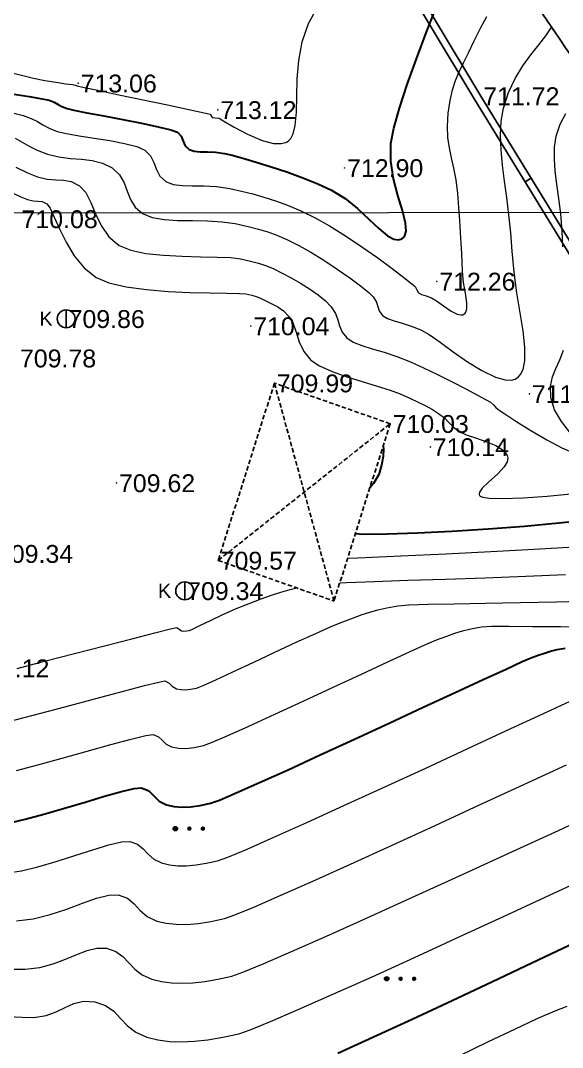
# Model space of a CAD drawing. Header units: feet. Extents: x 3381 to 1374491, y 675186 to 8751562.
# Drawn here: x 686527.8 to 686558.1, y 4375761.9 to 4375819.4 of the extents above; entities that cross this region are included whole.
import ezdxf
from ezdxf.enums import TextEntityAlignment as Align

# ---------------------------------------------------------------- set-up
doc = ezdxf.new("R2010")
doc.units = ezdxf.units.FT
doc.header["$MEASUREMENT"] = 0
doc.header["$PDMODE"] = 34
doc.header["$PDSIZE"] = 0.01
doc.linetypes.add('DASHED2', pattern=[0.375, 0.25, -0.125])
doc.layers.get('0').update_dxf_attribs({"linetype": 'CONTINUOUS'})
for name, color, linetype in [('0_Point_Height', 2, 'CONTINUOUS'), ('0_Point_Point', 7, 'CONTINUOUS'), ('col bitkisi', 7, 'CONTINUOUS'), ('Lep-Stolb', 7, 'CONTINUOUS'), ('polygon', 5, 'CONTINUOUS')]:
    doc.layers.add(name, color=color, linetype=linetype)
for name, color, linetype, lineweight in [('ANA HORIZONTAL', 24, 'CONTINUOUS', 30), ('HORIZANTAL', 24, 'CONTINUOUS', 13), ('km setka', 170, 'CONTINUOUS', 15)]:
    doc.layers.add(name, color=color, linetype=linetype, lineweight=lineweight)
doc.styles.get("Standard").update_dxf_attribs({"font": 'arial.ttf', "height": 2.5})

msp = doc.modelspace()

# ---------------------------------------------------------------- hatches: boundary and pattern name
at = {"layer": 'col bitkisi', "ltscale": 1.5}
h = msp.add_hatch(color=256, dxfattribs=at)
edge = h.paths.add_edge_path()
edge.add_arc((686536.44, 4375774.151), 0.125, 0, 360)
h = msp.add_hatch(color=256, dxfattribs=at)
edge = h.paths.add_edge_path()
edge.add_arc((686537.222, 4375774.151), 0.125, 0, 360)
h = msp.add_hatch(color=256, dxfattribs=at)
edge = h.paths.add_edge_path()
edge.add_arc((686537.981, 4375774.151), 0.125, 0, 360)
h = msp.add_hatch(color=256, dxfattribs=at)
edge = h.paths.add_edge_path()
edge.add_arc((686548.283, 4375765.74), 0.125, 0, 360)
h = msp.add_hatch(color=256, dxfattribs=at)
edge = h.paths.add_edge_path()
edge.add_arc((686549.066, 4375765.74), 0.125, 0, 360)
h = msp.add_hatch(color=256, dxfattribs=at)
edge = h.paths.add_edge_path()
edge.add_arc((686549.824, 4375765.74), 0.125, 0, 360)

# ---------------------------------------------------------------- linework, layer by layer
at = {"linetype": 'Continuous'}
msp.add_line((686556.382, 4375810.608, 712.257), (686556.049, 4375810.386, 712.257), dxfattribs=at)
at = {"linetype": 'DASHED2'}
for p, q in [((686541.992, 4375799.112, 709.991), (686538.843, 4375789.179, 709.572)), ((686548.482, 4375796.839, 710.032), (686541.992, 4375799.112, 709.991)), ((686545.333, 4375786.906, 709.613), (686541.992, 4375799.112, 709.991)), ((686538.843, 4375789.179, 709.572), (686548.482, 4375796.839, 710.032)), ((686548.482, 4375796.839, 710.032), (686545.333, 4375786.906, 709.613)), ((686538.843, 4375789.179, 709.572), (686545.333, 4375786.906, 709.613))]:
    msp.add_line(p, q, dxfattribs=at)
at = {"linetype": 'Continuous', "elevation": 697.485}
for points in [[(686603.7, 4375735.052), (686595.063, 4375745.485), (686586.178, 4375759.893), (686574.367, 4375779.922), (686564.347, 4375796.861), (686553.221, 4375814.996), (686540.875, 4375835.544)], [(686603.979, 4375735.341), (686595.388, 4375745.718), (686586.52, 4375760.099), (686574.711, 4375780.125), (686564.689, 4375797.067), (686553.562, 4375815.203), (686541.217, 4375835.75)]]:
    msp.add_lwpolyline(points, dxfattribs=at)
at = {"linetype": 'Continuous'}
for points, knots in [([(686532.216, 4375862.55), (686534.037, 4375859.08), (686540.343, 4375847.062), (686550.24, 4375829.08), (686564.234, 4375809.816), (686575.006, 4375789.618), (686585.969, 4375771.733), (686595.096, 4375754.329), (686608.511, 4375735.808), (686625.111, 4375721.519), (686636.646, 4375706.682), (686644.576, 4375696.2), (686655.894, 4375684.281), (686664.143, 4375673.589), (686668.587, 4375667.829)], [0, 0, 0, 0, 11.75951, 40.72321, 61.46233, 83.054979, 109.290717, 124.392744, 141.962718, 177.533008, 189.558821, 198.276488, 216.955448, 238.768866, 238.768866, 238.768866, 238.768866]), ([(686536.973, 4375842.02), (686533.033, 4375838.257), (686532.504, 4375838.206), (686530.916, 4375838.047), (686529.852, 4375837.93), (686526.901, 4375837.523), (686525.023, 4375837.169), (686522.245, 4375836.291), (686521.294, 4375835.92), (686519.803, 4375835.183), (686519.244, 4375834.866), (686518.083, 4375834.111), (686517.495, 4375833.664), (686516.38, 4375832.715), (686515.851, 4375832.211), (686514.608, 4375830.94), (686513.918, 4375830.153), (686512.808, 4375828.835), (686512.374, 4375828.305), (686511.517, 4375827.259), (686511.092, 4375826.738), (686509.826, 4375825.183), (686508.993, 4375824.155), (686506.514, 4375821.087), (686504.887, 4375819.064), (686501.978, 4375815.469), (686500.701, 4375813.898), (686498.666, 4375811.42), (686497.924, 4375810.522), (686496.491, 4375808.801), (686495.802, 4375807.978), (686494.574, 4375806.524), (686494.04, 4375805.895), (686492.671, 4375804.294), (686491.797, 4375803.289), (686490.366, 4375801.347), (686489.779, 4375800.437), (686489.013, 4375798.784), (686488.765, 4375798.08), (686488.531, 4375796.958), (686488.477, 4375796.565), (686488.429, 4375795.771), (686488.434, 4375795.375), (686488.553, 4375793.775), (686488.869, 4375792.602), (686489.581, 4375790.758), (686489.917, 4375790.051), (686490.643, 4375788.715), (686491.034, 4375788.083), (686492.322, 4375786.161), (686493.27, 4375784.967), (686494.734, 4375783.033), (686495.285, 4375782.282), (686496.286, 4375780.751), (686496.733, 4375779.974), (686497.403, 4375778.504), (686497.645, 4375777.817), (686497.99, 4375776.381), (686498.095, 4375775.64), (686498.173, 4375774.043), (686498.126, 4375773.189), (686497.862, 4375771.509), (686497.646, 4375770.678), (686496.85, 4375768.444), (686496.118, 4375767.091), (686494.646, 4375764.944), (686493.992, 4375764.116), (686492.601, 4375762.508), (686491.862, 4375761.725), (686490.36, 4375760.173), (686489.599, 4375759.404), (686488.276, 4375758.019), (686487.712, 4375757.412), (686486.617, 4375756.159), (686486.089, 4375755.52), (686484.549, 4375753.573), (686483.584, 4375752.236), (686481.885, 4375749.772), (686481.137, 4375748.651), (686479.667, 4375746.382), (686478.949, 4375745.236), (686476.848, 4375741.761), (686475.521, 4375739.398), (686473.126, 4375734.709), (686472.046, 4375732.388), (686470.383, 4375728.364), (686469.746, 4375726.68), (686468.588, 4375723.274), (686468.066, 4375721.557), (686467.052, 4375717.929), (686466.57, 4375716.016), (686465.787, 4375712.724), (686465.471, 4375711.346), (686464.858, 4375708.582), (686464.563, 4375707.194), (686464.138, 4375705.021), (686463.993, 4375704.246), (686463.754, 4375702.846), (686463.659, 4375702.227), (686463.419, 4375700.263), (686463.343, 4375698.919), (686463.346, 4375695.903), (686463.467, 4375694.231), (686463.907, 4375690.939), (686464.223, 4375689.32), (686464.863, 4375686.604), (686465.157, 4375685.496), (686465.722, 4375683.498), (686465.988, 4375682.605), (686466.481, 4375680.991), (686466.707, 4375680.261), (686467.202, 4375678.787), (686467.472, 4375678.047), (686467.927, 4375676.956), (686468.084, 4375676.603), (686468.587, 4375675.549), (686468.948, 4375674.888), (686469.629, 4375673.618), (686469.949, 4375673.009), (686470.347, 4375672.107), (686470.468, 4375671.803), (686470.655, 4375671.249), (686470.726, 4375671.002), (686470.849, 4375670.478), (686470.901, 4375670.205), (686471.035, 4375669.369), (686471.097, 4375668.778), (686468.912, 4375664.364)], [0, 0, 0, 0, 1.504182, 1.504182, 4.512547, 4.512547, 9.897023, 9.897023, 12.795834, 12.795834, 14.604059, 14.604059, 16.662244, 16.662244, 18.72043, 18.72043, 21.69221, 21.69221, 23.690537, 23.690537, 25.688865, 25.688865, 29.68552, 29.68552, 37.678831, 37.678831, 43.858623, 43.858623, 47.338723, 47.338723, 50.479181, 50.479181, 52.843093, 52.843093, 56.452422, 56.452422, 59.343353, 59.343353, 61.301717, 61.301717, 62.310714, 62.310714, 63.319712, 63.319712, 66.426739, 66.426739, 68.50177, 68.50177, 70.576802, 70.576802, 75.092259, 75.092259, 77.984383, 77.984383, 80.876507, 80.876507, 83.368148, 83.368148, 85.859789, 85.859789, 88.693846, 88.693846, 91.527902, 91.527902, 96.504404, 96.504404, 99.813748, 99.813748, 103.123092, 103.123092, 106.359907, 106.359907, 108.778682, 108.778682, 111.197456, 111.197456, 116.035005, 116.035005, 120.025858, 120.025858, 124.016711, 124.016711, 131.998417, 131.998417, 139.538843, 139.538843, 144.840516, 144.840516, 150.142189, 150.142189, 155.992549, 155.992549, 160.212599, 160.212599, 164.43265, 164.43265, 166.77754, 166.77754, 168.584028, 168.584028, 172.423705, 172.423705, 177.221179, 177.221179, 182.018653, 182.018653, 185.384546, 185.384546, 188.140377, 188.140377, 190.397291, 190.397291, 192.654204, 192.654204, 193.73589, 193.73589, 195.899262, 195.899262, 198.062634, 198.062634, 199.190084, 199.190084, 200.13488, 200.13488, 201.079676, 201.079676, 202.923933, 202.923933, 202.923933, 202.923933]), ([(686540.876, 4375835.55), (686533.314, 4375835.27), (686532.784, 4375835.219), (686531.207, 4375835.061), (686530.17, 4375834.946), (686527.369, 4375834.558), (686525.661, 4375834.227), (686523.244, 4375833.459), (686522.436, 4375833.14), (686521.186, 4375832.518), (686520.718, 4375832.25), (686519.569, 4375831.492), (686518.898, 4375830.946), (686517.588, 4375829.722), (686516.951, 4375829.046), (686515.687, 4375827.611), (686515.061, 4375826.851), (686512.914, 4375824.23), (686511.435, 4375822.404), (686508.507, 4375818.779), (686507.058, 4375816.979), (686502.671, 4375811.556), (686499.694, 4375807.914), (686495.975, 4375803.541), (686495.491, 4375802.979), (686494.549, 4375801.869), (686494.093, 4375801.319), (686493.106, 4375800.03), (686492.609, 4375799.295), (686491.922, 4375797.976), (686491.695, 4375797.39), (686491.507, 4375796.55), (686491.468, 4375796.29), (686491.432, 4375795.761), (686491.434, 4375795.485), (686491.518, 4375794.375), (686491.748, 4375793.473), (686492.299, 4375792.047), (686492.544, 4375791.518), (686493.082, 4375790.498), (686493.376, 4375790.003), (686494.459, 4375788.323), (686495.352, 4375787.177), (686496.87, 4375785.185), (686497.483, 4375784.37), (686498.653, 4375782.634), (686499.208, 4375781.716), (686499.955, 4375780.162), (686500.201, 4375779.567), (686500.611, 4375778.332), (686500.772, 4375777.701), (686501.129, 4375775.787), (686501.199, 4375774.481), (686501.028, 4375772.08), (686500.827, 4375770.986), (686500.225, 4375768.875), (686499.824, 4375767.856), (686498.87, 4375765.917), (686498.318, 4375764.996), (686496.938, 4375762.981), (686496.074, 4375761.916), (686494.29, 4375759.91), (686493.369, 4375758.965), (686491.703, 4375757.258), (686490.953, 4375756.492), (686489.777, 4375755.217), (686489.332, 4375754.713), (686488.46, 4375753.678), (686488.034, 4375753.149), (686486.779, 4375751.533), (686485.975, 4375750.416), (686484.448, 4375748.207), (686483.721, 4375747.12), (686482.3, 4375744.931), (686481.605, 4375743.826), (686479.576, 4375740.483), (686478.296, 4375738.215), (686475.919, 4375733.599), (686474.822, 4375731.252), (686473.168, 4375727.249), (686472.552, 4375725.615), (686471.429, 4375722.307), (686470.92, 4375720.63), (686469.923, 4375717.048), (686469.443, 4375715.138), (686468.672, 4375711.885), (686468.366, 4375710.545), (686467.774, 4375707.872), (686467.491, 4375706.537), (686467.076, 4375704.411), (686466.927, 4375703.616), (686466.694, 4375702.228), (686466.605, 4375701.631), (686466.467, 4375700.437), (686466.418, 4375699.837), (686466.323, 4375698.028), (686466.332, 4375696.813), (686466.521, 4375693.68), (686466.802, 4375691.771), (686467.592, 4375687.964), (686468.099, 4375686.065), (686468.845, 4375683.524), (686469.039, 4375682.883), (686469.432, 4375681.605), (686469.629, 4375680.976), (686470.024, 4375679.814), (686470.219, 4375679.277), (686470.571, 4375678.404), (686470.719, 4375678.059), (686471.001, 4375677.452), (686471.132, 4375677.186), (686471.412, 4375676.642), (686471.559, 4375676.367), (686472.01, 4375675.526), (686472.325, 4375674.947), (686472.85, 4375673.875), (686473.067, 4375673.395), (686473.387, 4375672.552), (686473.504, 4375672.199), (686473.701, 4375671.48), (686473.779, 4375671.123), (686473.974, 4375670.064), (686474.05, 4375669.376), (686474.129, 4375668.634), (686474.137, 4375668.553), (686475.871, 4375664.241)], [0, 0, 0, 0, 1.519576, 1.519576, 4.558728, 4.558728, 9.930594, 9.930594, 12.837598, 12.837598, 14.698947, 14.698947, 17.596272, 17.596272, 20.493598, 20.493598, 23.430765, 23.430765, 30.540606, 30.540606, 37.650448, 37.650448, 51.870131, 51.870131, 53.943342, 53.943342, 56.016553, 56.016553, 58.839775, 58.839775, 61.186701, 61.186701, 62.257023, 62.257023, 63.327345, 63.327345, 66.426341, 66.426341, 68.26825, 68.26825, 70.110159, 70.110159, 74.62153, 74.62153, 77.595, 77.595, 80.568471, 80.568471, 82.304355, 82.304355, 84.04024, 84.04024, 87.512009, 87.512009, 90.504027, 90.504027, 93.496045, 93.496045, 96.488063, 96.488063, 100.372173, 100.372173, 104.256283, 104.256283, 107.517701, 107.517701, 109.618427, 109.618427, 111.719153, 111.719153, 115.920605, 115.920605, 119.858792, 119.858792, 123.796978, 123.796978, 131.673352, 131.673352, 139.553481, 139.553481, 144.894421, 144.894421, 150.235361, 150.235361, 156.190392, 156.190392, 160.321983, 160.321983, 164.453574, 164.453574, 166.899961, 166.899961, 168.797126, 168.797126, 170.694291, 170.694291, 174.488621, 174.488621, 180.488906, 180.488906, 186.48919, 186.48919, 188.508696, 188.508696, 190.528201, 190.528201, 192.322947, 192.322947, 193.52533, 193.52533, 194.478712, 194.478712, 195.432094, 195.432094, 197.338858, 197.338858, 198.784376, 198.784376, 199.759029, 199.759029, 200.733681, 200.733681, 202.682985, 202.682985, 202.923933, 202.923933, 202.923933, 202.923933])]:
    msp.add_open_spline(points, degree=3, knots=knots, dxfattribs=at)
at = {"layer": '0_Point_Point'}
for p in [(686530.99, 4375815.916, 713.057), (686553.562, 4375815.203, 711.716), (686538.82, 4375814.425, 713.12), (686545.93, 4375811.174, 712.901), (686551.099, 4375804.814, 712.257), (686530.317, 4375802.719, 709.857), (686540.669, 4375802.313, 710.042), (686541.992, 4375799.112, 709.991), (686556.29, 4375798.511, 711.378), (686548.482, 4375796.839, 710.032), (686550.731, 4375795.538, 710.137), (686533.142, 4375793.519, 709.616), (686538.843, 4375789.179, 709.572), (686536.963, 4375787.473, 709.343)]:
    msp.add_point(p, dxfattribs=at)
at = {"layer": 'ANA HORIZONTAL', "color": 16, "lineweight": 30}
for points, elevation in [([(686527.276, 4375815.331), (686528.238, 4375815.176), (686528.973, 4375815.05), (686529.361, 4375814.968), (686529.651, 4375814.855), (686529.867, 4375814.736), (686530.083, 4375814.615), (686530.372, 4375814.496), (686530.755, 4375814.406), (686531.478, 4375814.263), (686532.427, 4375814.083), (686533.487, 4375813.882), (686534.544, 4375813.675), (686535.483, 4375813.479), (686536.191, 4375813.309), (686536.552, 4375813.181), (686536.766, 4375812.947), (686536.877, 4375812.681), (686536.988, 4375812.419), (686537.205, 4375812.201), (686537.484, 4375812.103), (686537.831, 4375812.074), (686538.238, 4375812.073), (686538.694, 4375812.058), (686539.193, 4375811.986), (686539.621, 4375811.881), (686540.228, 4375811.717), (686540.972, 4375811.501), (686541.808, 4375811.242), (686542.692, 4375810.948), (686543.58, 4375810.625), (686544.429, 4375810.284), (686545.193, 4375809.931), (686545.962, 4375809.456), (686546.657, 4375808.89), (686547.281, 4375808.306), (686547.838, 4375807.775), (686548.333, 4375807.368), (686548.686, 4375807.18), (686548.927, 4375807.144), (686549.077, 4375807.178), (686549.149, 4375807.214), (686549.214, 4375807.262), (686549.309, 4375807.386), (686549.373, 4375807.638), (686549.339, 4375808.086), (686549.164, 4375808.795), (686548.915, 4375809.634), (686548.67, 4375810.563), (686548.51, 4375811.544), (686548.513, 4375812.538), (686548.681, 4375813.393), (686549.001, 4375814.522), (686549.437, 4375815.846), (686549.951, 4375817.282), (686550.504, 4375818.75), (686551.058, 4375820.17)], 712.5), ([(686548.083, 4375795.579), (686548.108, 4375795.437), (686548.094, 4375794.995), (686548.001, 4375794.522), (686547.849, 4375793.996), (686547.555, 4375793.489), (686547.346, 4375793.253)], 710), ([(686546.53, 4375790.681), (686546.947, 4375790.658), (686548.322, 4375790.662), (686550.022, 4375790.718), (686551.941, 4375790.818), (686553.97, 4375790.951), (686556.004, 4375791.107), (686557.935, 4375791.277), (686559.655, 4375791.449)], 710)]:
    msp.add_lwpolyline(points, dxfattribs=dict(at, elevation=elevation))
at = {"layer": 'ANA HORIZONTAL', "color": 32, "lineweight": 30}
for points, elevation in [([(686527.159, 4375774.47), (686528.027, 4375774.675), (686529.073, 4375774.963), (686530.217, 4375775.297), (686531.377, 4375775.643), (686532.471, 4375775.965), (686533.418, 4375776.228), (686534.136, 4375776.396), (686534.543, 4375776.434), (686534.951, 4375776.262), (686535.24, 4375775.986), (686535.531, 4375775.695), (686535.945, 4375775.48), (686536.365, 4375775.39), (686536.81, 4375775.356), (686537.291, 4375775.376), (686537.821, 4375775.449), (686538.415, 4375775.572), (686538.909, 4375775.753), (686539.852, 4375776.153), (686541.162, 4375776.734), (686542.758, 4375777.455), (686544.555, 4375778.278), (686546.473, 4375779.161), (686548.428, 4375780.065), (686550.338, 4375780.95), (686552.121, 4375781.777), (686553.695, 4375782.505), (686554.977, 4375783.095), (686555.885, 4375783.508), (686556.337, 4375783.702), (686556.781, 4375783.866), (686557.138, 4375783.992), (686557.469, 4375784.093), (686557.835, 4375784.181), (686558.299, 4375784.268)], 707.5), ([(686545.544, 4375761.568), (686547.551, 4375762.483), (686549.709, 4375763.482), (686551.953, 4375764.529), (686554.215, 4375765.591), (686556.427, 4375766.634), (686558.524, 4375767.623)], 705)]:
    msp.add_lwpolyline(points, dxfattribs=dict(at, elevation=elevation))
at = {"layer": 'col bitkisi', "lineweight": 13, "ltscale": 1.5}
for centre in [(686536.44, 4375774.151), (686548.283, 4375765.74)]:
    msp.add_circle(centre, 0.125, dxfattribs=at)
at = {"layer": 'HORIZANTAL', "color": 16, "linetype": 'Continuous', "lineweight": 20, "elevation": 713}
msp.add_lwpolyline([(686527.054, 4375816.564), (686527.894, 4375816.344), (686528.491, 4375816.2), (686529.125, 4375816.075), (686529.75, 4375815.971), (686530.291, 4375815.891), (686530.673, 4375815.839), (686530.824, 4375815.819), (686530.875, 4375815.795), (686530.927, 4375815.771), (686531.25, 4375815.703), (686532.091, 4375815.526), (686533.279, 4375815.276), (686534.641, 4375814.989), (686536.004, 4375814.701), (686537.197, 4375814.447), (686538.047, 4375814.263), (686538.381, 4375814.184), (686538.444, 4375814.088), (686538.508, 4375813.995), (686538.658, 4375813.976), (686538.893, 4375813.953), (686539.164, 4375813.802), (686539.734, 4375813.465), (686540.489, 4375813.062), (686541.314, 4375812.712), (686541.948, 4375812.549), (686542.369, 4375812.536), (686542.61, 4375812.593), (686542.716, 4375812.644), (686542.788, 4375812.693), (686542.911, 4375812.823), (686543.048, 4375813.087), (686543.159, 4375813.557), (686543.221, 4375814.303), (686543.241, 4375815.186), (686543.271, 4375816.165), (686543.359, 4375817.198), (686543.555, 4375818.243), (686543.909, 4375819.259), (686544.393, 4375820.136)], dxfattribs=at)
at = {"layer": 'HORIZANTAL', "color": 32, "linetype": 'Continuous', "lineweight": 13}
for points, elevation in [([(686527.382, 4375814.238), (686527.898, 4375814.116), (686528.354, 4375813.946), (686528.703, 4375813.768), (686529.015, 4375813.585), (686529.363, 4375813.402), (686529.817, 4375813.221), (686530.33, 4375813.096), (686531.05, 4375812.971), (686531.892, 4375812.84), (686532.767, 4375812.701), (686533.589, 4375812.547), (686534.27, 4375812.374), (686534.723, 4375812.177), (686535.053, 4375811.847), (686535.24, 4375811.47), (686535.379, 4375811.08), (686535.568, 4375810.715), (686535.902, 4375810.407), (686536.314, 4375810.248), (686536.812, 4375810.186), (686537.388, 4375810.176), (686538.033, 4375810.174), (686538.738, 4375810.136), (686539.493, 4375810.018), (686540.144, 4375809.871), (686540.774, 4375809.717), (686541.402, 4375809.543), (686542.048, 4375809.336), (686542.729, 4375809.082), (686543.464, 4375808.768), (686544.273, 4375808.382), (686545.079, 4375807.935), (686545.972, 4375807.376), (686546.893, 4375806.757), (686547.783, 4375806.127), (686548.586, 4375805.538), (686549.244, 4375805.041), (686549.697, 4375804.686), (686549.889, 4375804.524), (686549.974, 4375804.339), (686550.067, 4375804.168), (686550.24, 4375804.078), (686550.494, 4375804.002), (686550.797, 4375803.893), (686551.071, 4375803.72), (686551.463, 4375803.437), (686551.9, 4375803.149), (686552.233, 4375802.984), (686552.449, 4375802.934), (686552.567, 4375802.948), (686552.617, 4375802.971), (686552.66, 4375803.005), (686552.724, 4375803.096), (686552.773, 4375803.285), (686552.77, 4375803.621), (686552.697, 4375804.146), (686552.6, 4375804.75), (686552.534, 4375805.389), (686552.513, 4375805.867), (686552.49, 4375806.385), (686552.463, 4375806.948), (686552.431, 4375807.56), (686552.389, 4375808.228), (686552.336, 4375808.956), (686552.27, 4375809.749), (686552.174, 4375810.509), (686552.051, 4375811.16), (686551.919, 4375811.744), (686551.802, 4375812.302), (686551.717, 4375812.876), (686551.688, 4375813.507), (686551.733, 4375814.238), (686551.838, 4375814.955), (686551.972, 4375815.55), (686552.139, 4375816.069), (686552.342, 4375816.558), (686552.583, 4375817.061), (686552.865, 4375817.625), (686553.191, 4375818.296), (686553.545, 4375819.006), (686553.906, 4375819.658)], 712), ([(686527.461, 4375812.84), (686527.851, 4375812.618), (686528.24, 4375812.393), (686528.69, 4375812.168), (686529.262, 4375811.946), (686529.911, 4375811.787), (686530.551, 4375811.71), (686531.174, 4375811.663), (686531.777, 4375811.593), (686532.351, 4375811.447), (686532.893, 4375811.174), (686533.31, 4375810.782), (686533.566, 4375810.337), (686533.742, 4375809.868), (686533.919, 4375809.405), (686534.178, 4375808.977), (686534.599, 4375808.613), (686535.135, 4375808.399), (686535.808, 4375808.284), (686536.577, 4375808.236), (686537.402, 4375808.221), (686538.24, 4375808.207), (686539.051, 4375808.161), (686539.794, 4375808.05), (686540.517, 4375807.887), (686541.108, 4375807.74), (686541.626, 4375807.585), (686542.133, 4375807.398), (686542.688, 4375807.155), (686543.352, 4375806.832), (686544.032, 4375806.459), (686544.77, 4375806.004), (686545.515, 4375805.509), (686546.215, 4375805.016), (686546.82, 4375804.565), (686547.277, 4375804.199), (686547.535, 4375803.959), (686547.705, 4375803.681), (686547.785, 4375803.413), (686547.87, 4375803.157), (686548.057, 4375802.909), (686548.329, 4375802.74), (686548.701, 4375802.603), (686549.152, 4375802.469), (686549.662, 4375802.311), (686550.209, 4375802.101), (686550.66, 4375801.837), (686551.279, 4375801.401), (686552.014, 4375800.869), (686552.81, 4375800.316), (686553.617, 4375799.816), (686554.381, 4375799.444), (686554.926, 4375799.29), (686555.278, 4375799.283), (686555.48, 4375799.338), (686555.57, 4375799.386), (686555.651, 4375799.445), (686555.789, 4375799.592), (686555.936, 4375799.875), (686556.036, 4375800.363), (686556.035, 4375801.127), (686555.933, 4375802.036), (686555.77, 4375803.058), (686555.588, 4375804.165), (686555.426, 4375805.324), (686555.325, 4375806.508), (686555.252, 4375807.544), (686555.143, 4375808.545), (686555.016, 4375809.511), (686554.888, 4375810.44), (686554.777, 4375811.333), (686554.699, 4375812.189), (686554.672, 4375813.006), (686554.713, 4375813.785), (686554.839, 4375814.525), (686555.12, 4375815.402), (686555.493, 4375816.187), (686555.923, 4375816.889), (686556.375, 4375817.516), (686556.813, 4375818.076), (686557.204, 4375818.577), (686557.511, 4375819.028)], 711.5), ([(686558.164, 4375806.751), (686558.116, 4375807.626), (686558.045, 4375808.592), (686557.942, 4375809.467), (686557.833, 4375810.265), (686557.739, 4375811), (686557.686, 4375811.685), (686557.696, 4375812.332), (686557.793, 4375812.955), (686558.018, 4375813.629), (686558.32, 4375814.221)], 711), ([(686527.504, 4375811.207), (686528.147, 4375810.897), (686528.707, 4375810.672), (686529.26, 4375810.543), (686529.736, 4375810.51), (686530.17, 4375810.49), (686530.601, 4375810.403), (686531.064, 4375810.17), (686531.418, 4375809.787), (686531.699, 4375809.241), (686531.968, 4375808.601), (686532.284, 4375807.938), (686532.707, 4375807.321), (686533.296, 4375806.82), (686533.942, 4375806.557), (686534.792, 4375806.384), (686535.774, 4375806.28), (686536.815, 4375806.225), (686537.84, 4375806.199), (686538.777, 4375806.18), (686539.553, 4375806.148), (686540.094, 4375806.083), (686540.653, 4375805.956), (686541.097, 4375805.839), (686541.496, 4375805.707), (686541.918, 4375805.53), (686542.432, 4375805.282), (686542.935, 4375805.017), (686543.455, 4375804.716), (686543.965, 4375804.392), (686544.44, 4375804.057), (686544.854, 4375803.72), (686545.181, 4375803.395), (686545.424, 4375803.023), (686545.551, 4375802.663), (686545.642, 4375802.316), (686545.781, 4375801.979), (686546.048, 4375801.651), (686546.412, 4375801.412), (686546.895, 4375801.215), (686547.477, 4375801.033), (686548.139, 4375800.84), (686548.86, 4375800.607), (686549.621, 4375800.309), (686550.344, 4375799.977), (686551.144, 4375799.59), (686551.957, 4375799.182), (686552.722, 4375798.788), (686553.375, 4375798.443), (686553.855, 4375798.183), (686554.098, 4375798.042), (686554.281, 4375797.893), (686554.414, 4375797.756), (686554.597, 4375797.606), (686554.904, 4375797.399), (686555.533, 4375796.987), (686556.36, 4375796.465), (686557.26, 4375795.931), (686558.109, 4375795.481), (686558.667, 4375795.247)], 711), ([(686527.099, 4375809.872), (686527.77, 4375809.559), (686528.151, 4375809.397), (686528.463, 4375809.331), (686528.725, 4375809.319), (686528.971, 4375809.288), (686529.234, 4375809.166), (686529.416, 4375808.911), (686529.647, 4375808.415), (686529.94, 4375807.756), (686530.308, 4375807.011), (686530.764, 4375806.256), (686531.321, 4375805.569), (686531.993, 4375805.026), (686532.715, 4375804.725), (686533.684, 4375804.505), (686534.818, 4375804.354), (686536.033, 4375804.256), (686537.245, 4375804.2), (686538.37, 4375804.171), (686539.326, 4375804.156), (686540.029, 4375804.142), (686540.394, 4375804.115), (686540.718, 4375804.041), (686540.97, 4375803.969), (686541.213, 4375803.875), (686541.512, 4375803.733), (686541.85, 4375803.566), (686542.175, 4375803.388), (686542.497, 4375803.157), (686542.826, 4375802.83), (686543.045, 4375802.451), (686543.206, 4375801.966), (686543.38, 4375801.428), (686543.635, 4375800.886), (686544.038, 4375800.393), (686544.526, 4375800.075), (686545.221, 4375799.767), (686546.044, 4375799.474), (686546.917, 4375799.2), (686547.758, 4375798.946), (686548.49, 4375798.717), (686549.033, 4375798.517), (686549.582, 4375798.273), (686550.058, 4375798.053), (686550.476, 4375797.846), (686550.851, 4375797.639), (686551.197, 4375797.421), (686551.537, 4375797.156), (686551.778, 4375796.916), (686552.019, 4375796.674), (686552.358, 4375796.408), (686552.74, 4375796.223), (686553.267, 4375796.04), (686553.851, 4375795.843), (686554.404, 4375795.614), (686554.764, 4375795.396), (686554.956, 4375795.208), (686555.037, 4375795.068), (686555.061, 4375794.993), (686555.073, 4375794.901), (686555.039, 4375794.713), (686554.875, 4375794.423), (686554.513, 4375794.034), (686553.986, 4375793.567), (686553.638, 4375793.226), (686553.493, 4375793), (686553.478, 4375792.868), (686553.499, 4375792.808), (686553.532, 4375792.774), (686553.668, 4375792.719), (686554.03, 4375792.668), (686554.755, 4375792.649), (686555.936, 4375792.692), (686557.275, 4375792.787), (686558.613, 4375792.913)], 710.5), ([(686558.542, 4375796.394), (686558.089, 4375796.973), (686557.699, 4375797.617), (686557.485, 4375798.306), (686557.475, 4375798.939), (686557.588, 4375799.464), (686557.777, 4375799.939), (686557.995, 4375800.421), (686558.192, 4375800.969)], 711), ([(686546.094, 4375789.304), (686546.667, 4375789.328), (686549.082, 4375789.433), (686551.599, 4375789.548), (686554.121, 4375789.672), (686556.551, 4375789.803), (686558.792, 4375789.938)], 709.5), ([(686545.657, 4375787.928), (686546.034, 4375787.947), (686547.599, 4375788.007), (686549.479, 4375788.068), (686551.582, 4375788.134), (686553.814, 4375788.207), (686556.085, 4375788.289), (686558.302, 4375788.383)], 709), ([(686527.566, 4375783.125), (686529.107, 4375783.526), (686530.783, 4375783.962), (686532.461, 4375784.396), (686534.007, 4375784.795), (686535.286, 4375785.122), (686536.166, 4375785.342), (686536.513, 4375785.419), (686536.643, 4375785.335), (686536.774, 4375785.241), (686536.904, 4375785.22), (686537.055, 4375785.226), (686537.234, 4375785.258), (686537.443, 4375785.347), (686537.847, 4375785.546), (686538.404, 4375785.822), (686539.071, 4375786.14), (686539.807, 4375786.468), (686540.569, 4375786.771), (686541.253, 4375787.024), (686541.824, 4375787.23), (686542.344, 4375787.401), (686542.874, 4375787.549), (686543.253, 4375787.635)], 709), ([(686526.815, 4375780.072), (686527.967, 4375780.374), (686529.33, 4375780.738), (686530.795, 4375781.132), (686532.254, 4375781.524), (686533.598, 4375781.881), (686534.718, 4375782.172), (686535.508, 4375782.363), (686535.856, 4375782.424), (686536.09, 4375782.307), (686536.26, 4375782.129), (686536.498, 4375781.987), (686536.739, 4375781.94), (686537.001, 4375781.932), (686537.293, 4375781.963), (686537.627, 4375782.03), (686537.991, 4375782.171), (686538.701, 4375782.488), (686539.669, 4375782.935), (686540.804, 4375783.465), (686542.015, 4375784.032), (686543.213, 4375784.591), (686544.308, 4375785.094), (686545.208, 4375785.495), (686545.825, 4375785.748), (686546.42, 4375785.968), (686546.907, 4375786.144), (686547.344, 4375786.287), (686547.785, 4375786.41), (686548.289, 4375786.523), (686548.909, 4375786.638), (686549.525, 4375786.689), (686550.612, 4375786.726), (686552.078, 4375786.755), (686553.827, 4375786.782), (686555.766, 4375786.815), (686557.803, 4375786.859), (686559.842, 4375786.922)], 708.5), ([(686527.537, 4375777.404), (686528.738, 4375777.726), (686530.096, 4375778.104), (686531.495, 4375778.498), (686532.82, 4375778.867), (686533.956, 4375779.171), (686534.788, 4375779.372), (686535.2, 4375779.429), (686535.497, 4375779.304), (686535.707, 4375779.103), (686535.92, 4375778.891), (686536.221, 4375778.733), (686536.606, 4375778.658), (686537.023, 4375778.646), (686537.488, 4375778.694), (686538.021, 4375778.801), (686538.473, 4375778.97), (686539.349, 4375779.35), (686540.559, 4375779.895), (686542.008, 4375780.559), (686543.604, 4375781.297), (686545.254, 4375782.063), (686546.867, 4375782.812), (686548.348, 4375783.499), (686549.606, 4375784.076), (686550.548, 4375784.5), (686551.081, 4375784.725), (686551.653, 4375784.936), (686552.111, 4375785.099), (686552.537, 4375785.228), (686553.008, 4375785.34), (686553.604, 4375785.453), (686554.16, 4375785.488), (686555.146, 4375785.494), (686556.469, 4375785.484), (686558.039, 4375785.471), (686559.763, 4375785.466)], 708), ([(686527.039, 4375771.681), (686527.805, 4375771.781), (686528.733, 4375772.004), (686529.755, 4375772.305), (686530.803, 4375772.64), (686531.808, 4375772.966), (686532.703, 4375773.236), (686533.418, 4375773.409), (686533.887, 4375773.438), (686534.318, 4375773.279), (686534.634, 4375773.019), (686534.911, 4375772.718), (686535.23, 4375772.434), (686535.669, 4375772.226), (686536.112, 4375772.125), (686536.575, 4375772.075), (686537.067, 4375772.073), (686537.596, 4375772.117), (686538.174, 4375772.208), (686538.808, 4375772.343), (686539.378, 4375772.549), (686540.458, 4375773.003), (686541.962, 4375773.664), (686543.802, 4375774.491), (686545.892, 4375775.441), (686548.145, 4375776.473), (686550.473, 4375777.545), (686552.79, 4375778.616), (686555.01, 4375779.644), (686557.044, 4375780.587), (686558.806, 4375781.404)], 707), ([(686527.526, 4375768.98), (686528.475, 4375769.096), (686529.429, 4375769.337), (686530.359, 4375769.647), (686531.235, 4375769.969), (686532.025, 4375770.247), (686532.701, 4375770.424), (686533.23, 4375770.443), (686533.754, 4375770.25), (686534.136, 4375769.935), (686534.474, 4375769.569), (686534.861, 4375769.225), (686535.393, 4375768.972), (686535.931, 4375768.85), (686536.492, 4375768.789), (686537.089, 4375768.786), (686537.732, 4375768.84), (686538.432, 4375768.951), (686539.202, 4375769.115), (686539.775, 4375769.317), (686540.839, 4375769.758), (686542.323, 4375770.402), (686544.153, 4375771.216), (686546.257, 4375772.165), (686548.564, 4375773.215), (686551.001, 4375774.331), (686553.495, 4375775.478), (686555.975, 4375776.622), (686558.368, 4375777.729)], 706.5), ([(686527.245, 4375766.274), (686528.014, 4375766.278), (686528.845, 4375766.378), (686529.596, 4375766.58), (686530.279, 4375766.838), (686530.907, 4375767.101), (686531.491, 4375767.323), (686532.042, 4375767.455), (686532.574, 4375767.448), (686533.101, 4375767.271), (686533.501, 4375766.984), (686533.837, 4375766.637), (686534.175, 4375766.278), (686534.58, 4375765.956), (686535.116, 4375765.718), (686535.657, 4375765.591), (686536.217, 4375765.516), (686536.804, 4375765.492), (686537.427, 4375765.519), (686538.095, 4375765.594), (686538.815, 4375765.717), (686539.596, 4375765.886), (686540.216, 4375766.103), (686541.358, 4375766.572), (686542.95, 4375767.26), (686544.919, 4375768.131), (686547.194, 4375769.153), (686549.703, 4375770.29), (686552.373, 4375771.508), (686555.133, 4375772.773), (686557.91, 4375774.052), (686560.632, 4375775.309)], 706), ([(686527.068, 4375763.632), (686527.85, 4375763.581), (686528.501, 4375763.577), (686529.187, 4375763.678), (686529.754, 4375763.884), (686530.255, 4375764.128), (686530.746, 4375764.348), (686531.282, 4375764.478), (686531.917, 4375764.453), (686532.522, 4375764.249), (686532.981, 4375763.92), (686533.368, 4375763.521), (686533.758, 4375763.109), (686534.223, 4375762.738), (686534.84, 4375762.464), (686535.462, 4375762.318), (686536.105, 4375762.232), (686536.78, 4375762.205), (686537.497, 4375762.235), (686538.264, 4375762.322), (686539.091, 4375762.463), (686539.989, 4375762.657), (686540.64, 4375762.879), (686541.777, 4375763.34), (686543.332, 4375764.008), (686545.238, 4375764.85), (686547.429, 4375765.835), (686549.837, 4375766.929), (686552.394, 4375768.1), (686555.034, 4375769.316), (686557.69, 4375770.545), (686560.294, 4375771.753)], 705.5), ([(686552.388, 4375761.442), (686554.003, 4375762.222), (686555.468, 4375762.92), (686556.727, 4375763.504), (686557.724, 4375763.94), (686558.403, 4375764.195)], 704.5)]:
    msp.add_lwpolyline(points, dxfattribs=dict(at, elevation=elevation))
at = {"layer": 'km setka', "flags": 128}
msp.add_lwpolyline([(686446.677, 4375808.638), (686599.263, 4375808.7)], dxfattribs=at)
at = {"layer": 'polygon', "color": 6}
for p, q in [((686530.317, 4375802.719, 709.857), (686530.317, 4375803.219, 709.857)), ((686530.317, 4375803.219, 709.857), (686530.317, 4375802.219, 709.857)), ((686536.963, 4375787.473, 709.343), (686536.963, 4375787.973, 709.343)), ((686536.963, 4375787.973, 709.343), (686536.963, 4375786.973, 709.343))]:
    msp.add_line(p, q, dxfattribs=at)
for centre in [(686530.317, 4375802.719, 709.857), (686536.963, 4375787.473, 709.343)]:
    msp.add_circle(centre, 0.5, dxfattribs=at)

# ---------------------------------------------------------------- texts
at = {"layer": '0_Point_Height', "color": 0}
for s, p in [('713.06', (686531.126, 4375815.402, 713.057)), ('711.72', (686553.698, 4375814.689, 711.716)), ('713.12', (686538.956, 4375813.911, 713.12)), ('712.90', (686546.066, 4375810.66, 712.901)), ('710.08', (686527.815, 4375807.799, 710.075)), ('712.26', (686551.235, 4375804.3, 712.257)), ('709.86', (686530.453, 4375802.205, 709.857)), ('710.04', (686540.805, 4375801.799, 710.042)), ('709.78', (686527.725, 4375799.997, 709.777)), ('709.99', (686542.128, 4375798.598, 709.991)), ('711.38', (686556.426, 4375797.997, 711.378)), ('710.03', (686548.618, 4375796.325, 710.032)), ('710.14', (686550.867, 4375795.024, 710.137)), ('709.62', (686533.278, 4375793.005, 709.616)), ('709.34', (686526.437, 4375789.043, 709.337)), ('709.57', (686538.979, 4375788.665, 709.572)), ('709.34', (686537.099, 4375786.959, 709.343)), ('709.12', (686525.106, 4375782.632, 709.122))]:
    msp.add_text(s, height=1, dxfattribs=at).set_placement(p)
at = {"layer": 'Lep-Stolb', "color": 6}
for p in [(686529.19, 4375802.726, 709.857), (686535.836, 4375787.48, 709.343)]:
    msp.add_text('K', height=0.8, dxfattribs=at).set_placement(p, align=Align.MIDDLE_CENTER)

doc.saveas('drawing.dxf')
